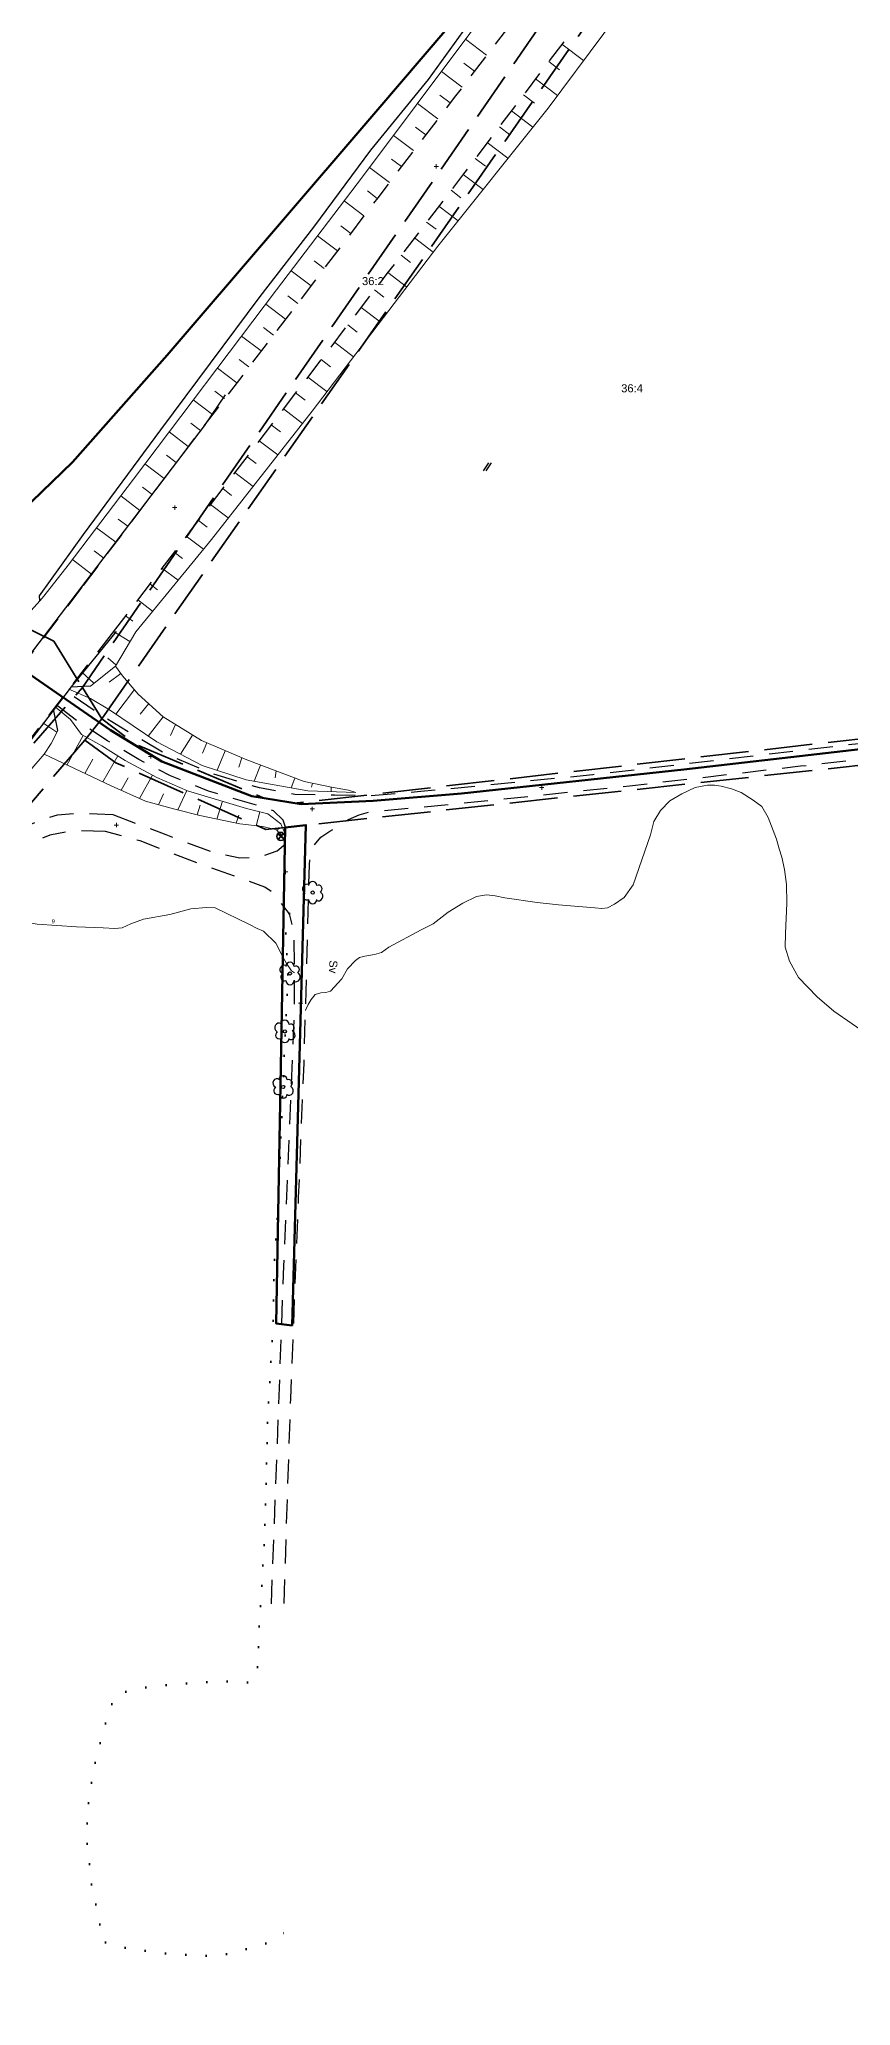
# Model space of a CAD drawing. Header units: metres. Extents: x -12 to 120691, y -61 to 6149382.
# Drawn here: x 118819.6 to 119022.5, y 6147641.6 to 6148133.1 of the extents above; entities that cross this region are included whole.
import ezdxf
from ezdxf.enums import TextEntityAlignment as Align

# ---------------------------------------------------------------- set-up
doc = ezdxf.new("R2010")
doc.units = ezdxf.units.M
for name, pattern in [('Annan_avgränsning_körbana', [10, 6, -4]), ('Annan_gräns', [0]), ('Fastighetsgräns', [16, 12, -4]), ('Heldragen__skalber__', [0]), ('Heldragen_linje', [2, 1, 1]), ('Prickad__fast_', [5, 0, -5]), ('Stödmur', [0])]:
    doc.linetypes.add(name, pattern=pattern)
doc.layers.get('0').update_dxf_attribs({"linetype": 'CONTINUOUS'})
for name, color, linetype, lineweight in [('BET.SLÄ_LINE', 9, 'Heldragen_linje', 18), ('DIKE.K_LINE', 9, 'Heldragen_linje', 25), ('FASTGR_LINE', 7, 'Fastighetsgräns', 35), ('HÖJDK-1_LINE', 9, 'Heldragen_linje', 18), ('KÖRBANK_LINE', 9, 'Annan_avgränsning_körbana', 25), ('RÄTTIGR_LINE', 9, 'Annan_gräns', 70), ('SLÄNTFO_LINE', 9, 'Heldragen_linje', 18), ('SLÄNTKR_LINE', 9, 'Heldragen_linje', 18), ('STAKE_LINE', 9, 'staket', 25), ('STÖDM_LINE', 9, 'Stödmur', 25), ('ÄGOSL.K_LINE', 9, 'Prickad__fast_', 60)]:
    doc.layers.add(name, color=color, linetype=linetype, lineweight=lineweight)
for name, color, linetype in [('FASTID_POINT', 9, 'CONTINUOUS'), ('FREGNRT_TEXT', 9, 'CONTINUOUS'), ('HPF_POINT', 7, 'CONTINUOUS'), ('HTXT1_TEXT', 9, 'CONTINUOUS'), ('RUPPLYT_TEXT', 9, 'CONTINUOUS'), ('STOLP.B_POINT', 9, 'CONTINUOUS'), ('TRÄD.LÖ_POINT', 9, 'CONTINUOUS'), ('ÅKER.S_POINT', 9, 'CONTINUOUS')]:
    doc.layers.add(name, color=color, linetype=linetype)
doc.styles.add('ISO', font='iso.shx')
doc.styles.add('Standard_CAD', font='ARIAL.TTF', dxfattribs={"height": 0.2})
doc.linetypes.add('staket', pattern='A,15,["//",ISO,S=3,R=0,X=0,Y=-1.5],15', length=30)

# ---------------------------------------------------------------- blocks, each defined once
blk = doc.blocks.new('Plus__fast_')
at = {"color": 0, "linetype": 'Heldragen__skalber__', "lineweight": 0, "flags": 128}
for points in [[(-0.0675, 0), (0.0675, 0)], [(0, -0.0675), (0, 0.0675)]]:
    blk.add_lwpolyline(points, dxfattribs=at)
blk = doc.blocks.new('Belysningsstolpe')
at = {"color": 0, "linetype": 'Heldragen__skalber__', "lineweight": 35, "flags": 128}
for points in [[(-0.38, 0.32), (0.38, -0.32)], [(-0.32, -0.38), (0.32, 0.38)]]:
    blk.add_lwpolyline(points, dxfattribs=at)
at = {"color": 0, "linetype": 'Heldragen__skalber__', "lineweight": 35}
blk.add_circle((0, 0), 0.5, dxfattribs=at)
blk = doc.blocks.new('LÖVTRÄD', base_point=(2, 2))
blk.add_circle((2, 2), 0.08)
for centre, radius, start, end in [((1.712, 2.192), 0.222, 59.744, 239.744), ((1.712, 1.808), 0.179, 116.565, 296.565), ((2, 2.352), 0.208, 0, 180), ((2.288, 1.808), 0.222, 239.744, 59.744), ((2.288, 2.192), 0.179, 296.565, 116.565), ((2, 1.648), 0.208, 180, 0)]:
    blk.add_arc(centre, radius, start, end)
blk = doc.blocks.new('Åker')
at = {"color": 0, "linetype": 'Heldragen__skalber__', "lineweight": 25, "flags": 128}
for points in [[(0.2, 0.5), (-0.5, -0.5)], [(0.5, 0.5), (-0.16, -0.5)]]:
    blk.add_lwpolyline(points, dxfattribs=at)
blk = doc.blocks.new('Rutnätspunkt_1')
at = {"color": 0, "linetype": 'Heldragen__skalber__', "lineweight": 25, "flags": 128}
for points in [[(-0.5, 0), (-0.08, 0)], [(0, 0.5), (0, 0.08)], [(0.5, 0), (0.08, 0)], [(0, -0.5), (0, -0.08)]]:
    blk.add_lwpolyline(points, dxfattribs=at)

msp = doc.modelspace()

# ---------------------------------------------------------------- linework, layer by layer
at = {"layer": 'BET.SLÄ_LINE', "flags": 128}
for points in [[(118931.456, 6148129.096), (118926.163, 6148133.067)], [(118950.255, 6148131.861), (118955.672, 6148127.78)], [(118928.413, 6148125.122), (118925.787, 6148127.092)], [(118946.962, 6148127.502), (118949.699, 6148125.467)], [(118925.37, 6148121.149), (118920.161, 6148125.055)], [(118943.705, 6148123.194), (118949.181, 6148119.058)], [(118919.289, 6148113.197), (118914.16, 6148117.044)], [(118922.329, 6148117.173), (118919.745, 6148119.111)], [(118940.683, 6148119.205), (118943.424, 6148117.134)], [(118916.25, 6148109.221), (118913.705, 6148111.13)], [(118934.642, 6148111.228), (118937.279, 6148109.236)], [(118937.663, 6148115.217), (118943.041, 6148111.154)], [(118913.211, 6148105.243), (118908.159, 6148109.032)], [(118931.62, 6148107.241), (118936.793, 6148103.333)], [(118910.172, 6148101.267), (118907.666, 6148103.147)], [(118928.599, 6148103.253), (118931.133, 6148101.338)], [(118907.133, 6148097.291), (118902.157, 6148101.021)], [(118925.578, 6148099.264), (118930.545, 6148095.512)], [(118900.79, 6148088.946), (118895.85, 6148092.692)], [(118904.095, 6148093.314), (118901.635, 6148095.189)], [(118922.559, 6148095.334), (118924.989, 6148093.468)], [(118916.46, 6148087.399), (118918.815, 6148085.59)], [(118919.509, 6148091.367), (118924.296, 6148087.692)], [(118894.169, 6148080.2), (118889.211, 6148083.96)], [(118897.475, 6148084.566), (118895.005, 6148086.449)], [(118913.409, 6148083.432), (118918.097, 6148079.863)], [(118890.856, 6148075.82), (118888.375, 6148077.71)], [(118910.082, 6148079.105), (118912.428, 6148077.304)], [(118887.55, 6148071.454), (118882.571, 6148075.229)], [(118906.742, 6148074.758), (118911.462, 6148071.163)], [(118881.193, 6148063.102), (118876.236, 6148066.878)], [(118884.235, 6148067.074), (118881.746, 6148068.972)], [(118903.408, 6148070.413), (118905.77, 6148068.604)], [(118900.066, 6148066.056), (118904.812, 6148062.442)], [(118875.092, 6148055.166), (118870.197, 6148058.896)], [(118878.143, 6148059.134), (118875.679, 6148061.01)], [(118893.392, 6148057.354), (118898.163, 6148053.722)], [(118896.734, 6148061.711), (118899.108, 6148059.893)], [(118872.042, 6148051.197), (118869.609, 6148053.05)], [(118890.058, 6148053.009), (118892.446, 6148051.182)], [(118868.992, 6148047.23), (118864.158, 6148050.912)], [(118886.717, 6148048.653), (118891.512, 6148045.001)], [(118862.927, 6148039.281), (118858.12, 6148042.929)], [(118865.941, 6148043.262), (118863.54, 6148045.091)], [(118883.679, 6148044.676), (118886.078, 6148042.848)], [(118880.645, 6148040.695), (118885.4, 6148037.073)], [(118856.885, 6148031.301), (118852.081, 6148034.946)], [(118859.906, 6148035.291), (118857.503, 6148037.114)], [(118874.575, 6148032.736), (118879.227, 6148029.194)], [(118877.61, 6148036.716), (118879.962, 6148034.925)], [(118853.864, 6148027.309), (118851.463, 6148029.132)], [(118871.541, 6148028.755), (118873.84, 6148027.005)], [(118850.843, 6148023.319), (118846.042, 6148026.962)], [(118868.506, 6148024.775), (118873.052, 6148021.317)], [(118844.802, 6148015.339), (118840.003, 6148018.98)], [(118847.823, 6148019.329), (118845.423, 6148021.15)], [(118865.471, 6148020.796), (118867.717, 6148019.087)], [(118841.781, 6148011.348), (118839.382, 6148013.168)], [(118859.402, 6148012.835), (118861.595, 6148011.167)], [(118862.437, 6148016.815), (118866.877, 6148013.438)], [(118838.76, 6148007.357), (118833.963, 6148010.996)], [(118856.37, 6148008.864), (118860.649, 6148005.602)], [(118832.719, 6147999.376), (118827.925, 6148003.014)], [(118835.739, 6148003.367), (118833.342, 6148005.186)], [(118853.333, 6148004.889), (118855.405, 6148003.31)], [(118850.296, 6148000.914), (118854.305, 6147997.859)], [(118847.26, 6147996.939), (118849.196, 6147995.463)], [(118841.186, 6147988.99), (118842.987, 6147987.618)], [(118844.223, 6147992.965), (118847.96, 6147990.117)], [(118838.147, 6147985.013), (118842.296, 6147982.547)], [(118836.742, 6147978.437), (118838.791, 6147976.683)], [(118830.286, 6147974.848), (118833.288, 6147972.115)], [(118840.002, 6147974.54), (118837.137, 6147972.421)], [(118843.426, 6147970.517), (118838.747, 6147964.407)], [(118847.004, 6147967.029), (118844.868, 6147964.37)], [(118850.613, 6147963.744), (118846.875, 6147958.904)], [(118820.508, 6147962.212), (118824.055, 6147959.922)], [(118826.48, 6147951.683), (118830.637, 6147959.067)], [(118853.712, 6147961.805), (118852.437, 6147959.077)], [(118857.955, 6147959.15), (118854.969, 6147954.382)], [(118835.553, 6147947.46), (118839.225, 6147953.972)], [(118861.521, 6147957.197), (118860.463, 6147954.643)], [(118866.107, 6147955.255), (118864.081, 6147950.366)], [(118831.016, 6147949.569), (118833.006, 6147953.103)], [(118844.657, 6147943.302), (118847.908, 6147949.154)], [(118870.24, 6147953.505), (118869.532, 6147951.154)], [(118874.905, 6147951.682), (118873.383, 6147947.605)], [(118878.823, 6147950.198), (118878.559, 6147948.457)], [(118840.101, 6147945.373), (118841.804, 6147948.437)], [(118849.396, 6147941.741), (118850.688, 6147944.504)], [(118854.227, 6147940.439), (118856.504, 6147945.288)], [(118883.504, 6147948.427), (118882.58, 6147945.939)], [(118887.901, 6147947.132), (118887.704, 6147946.149)], [(118892.606, 6147946.186), (118892.616, 6147945.02)], [(118859.075, 6147939.2), (118859.87, 6147941.61)], [(118863.97, 6147938.165), (118865.414, 6147942.605)], [(118868.874, 6147937.163), (118869.518, 6147939.176)], [(118873.83, 6147936.507), (118874.789, 6147939.95)], [(118878.921, 6147935.454), (118880.38, 6147936.041)]]:
    msp.add_lwpolyline(points, dxfattribs=at)
at = {"layer": 'DIKE.K_LINE', "flags": 128}
msp.add_lwpolyline([(118819.791, 6147992.702), (118819.681, 6147994.008), (118830.686, 6148009.271), (118849.99, 6148035.435), (118874.82, 6148068.829), (118888.291, 6148086.095), (118902.541, 6148105.386), (118916.956, 6148123.063), (118926.66, 6148136.534), (118944.038, 6148157.547)], dxfattribs=at)
at = {"layer": 'FASTGR_LINE', "flags": 128}
for points in [[(118835.229, 6147963.251), (118988.736, 6148183.093)], [(118972.437, 6148176.304), (118830.39, 6147971.066)], [(118694.855, 6147946.055), (118729.639, 6147986.092), (118762.088, 6148004.065), (118792.262, 6147997.973), (118823.226, 6147982.635)], [(118823.226, 6147982.635), (118830.39, 6147971.066)], [(118509.797, 6147569.008), (118708.989, 6147831.881), (118830.39, 6147971.066)], [(118830.39, 6147971.066), (118835.229, 6147963.251)], [(118835.229, 6147963.251), (118831.017, 6147957.918)], [(119060.517, 6147962.298), (118883.369, 6147942.116), (118875.617, 6147943.481), (118843.714, 6147956.871), (118835.229, 6147963.251)], [(118831.017, 6147957.918), (118713.543, 6147820.482), (118511.788, 6147548.883)], [(118831.017, 6147957.918), (118838.738, 6147952.264), (118876.229, 6147935.576), (119077.721, 6147957.316)]]:
    msp.add_lwpolyline(points, dxfattribs=at)
at = {"layer": 'HÖJDK-1_LINE', "flags": 128}
for points in [[(119271.767, 6147483.949), (119271.462, 6147484.436), (119267.941, 6147488.873), (119265.885, 6147492.47), (119265.437, 6147496.158), (119264.834, 6147499.661), (119265.003, 6147502.686), (119265.24, 6147511.858), (119265.473, 6147515.707), (119266.527, 6147519.492), (119267.784, 6147522.936), (119269.577, 6147526.217), (119274.313, 6147533.857), (119276.726, 6147540.556), (119274.87, 6147544.585), (119271.757, 6147547.816), (119268.072, 6147550.402), (119265.034, 6147554.3), (119264.103, 6147557.983), (119264.209, 6147562.08), (119263.268, 6147566.797), (119260.393, 6147574.404), (119258.777, 6147578.202), (119258.64, 6147581.986), (119258.121, 6147586.008), (119256.951, 6147592.156), (119256.073, 6147595.312), (119255.333, 6147597.636), (119253.566, 6147602.079), (119251.673, 6147607.682), (119249.715, 6147619.492), (119247.131, 6147622.645), (119245.055, 6147624.629), (119242.696, 6147626.69), (119241.372, 6147629.537), (119240.949, 6147633.031), (119239.204, 6147639.592), (119238.608, 6147642.184), (119238.395, 6147644.234), (119238.076, 6147646.372), (119237.475, 6147649.186), (119237.039, 6147651.908), (119237.038, 6147654.252), (119237.219, 6147656.504), (119237.353, 6147666.122), (119236.723, 6147668.523), (119236.768, 6147670.589), (119236.942, 6147673.034), (119236.727, 6147676.105), (119235.674, 6147682.22), (119235.41, 6147684.659), (119233.315, 6147689.119), (119230.803, 6147691.797), (119229.303, 6147693.049), (119227.402, 6147694.289), (119226.481, 6147695.955), (119225.662, 6147697.812), (119223.347, 6147701.945), (119221.886, 6147703.778), (119220.165, 6147705.302), (119217.486, 6147707.016), (119214.826, 6147709.118), (119212.651, 6147711.512), (119210.066, 6147714.858), (119207.632, 6147718.39), (119206.372, 6147721.785), (119205.517, 6147725.134), (119203.584, 6147732.696), (119201.677, 6147736.093), (119200.056, 6147740.084), (119199.443, 6147744), (119198.505, 6147747.518), (119196.91, 6147751.259), (119195.372, 6147754.006), (119194.393, 6147756.974), (119191.578, 6147761.02), (119188.651, 6147768.131), (119186.775, 6147772.679), (119182.387, 6147781.43), (119180.834, 6147784.315), (119180.375, 6147786.535), (119180.758, 6147790.212), (119180.582, 6147793.529), (119179.18, 6147799.082), (119177.859, 6147800.908), (119175.939, 6147803.2), (119173.588, 6147805.427), (119171.34, 6147807.734), (119168.666, 6147811.009), (119166.877, 6147814.291), (119165.647, 6147817.354), (119162.583, 6147823.754), (119160.556, 6147828.426), (119158.911, 6147831.342), (119156.205, 6147834.942), (119153.466, 6147836.514), (119151, 6147836.865), (119148.384, 6147836.355), (119145.661, 6147835.306), (119142.931, 6147834.11), (119137.431, 6147832.076), (119134.426, 6147831.622), (119131.907, 6147830.839), (119128.469, 6147829.231), (119125.581, 6147828.218), (119122.704, 6147827.425), (119118.445, 6147826.55), (119115.376, 6147826.368), (119112.612, 6147826.836), (119109.046, 6147827.229), (119104.751, 6147827.389), (119101.383, 6147827.908), (119098.366, 6147828.832), (119095.792, 6147829.821), (119092.967, 6147831.338), (119089.402, 6147833.577), (119085.617, 6147836.972), (119082.239, 6147840.264), (119079.326, 6147842.845), (119075.866, 6147845.981), (119074.921, 6147846.874), (119069.404, 6147851.002), (119066.354, 6147855.774), (119063.256, 6147862.556), (119060.434, 6147866.189), (119053.971, 6147871.979), (119050.058, 6147873.806), (119046.243, 6147875.397), (119038.18, 6147878.284), (119034.228, 6147879.865), (119030.807, 6147881.629), (119027.405, 6147883.79), (119018.239, 6147890.123), (119014.105, 6147893.736), (119009.371, 6147898.557), (119007.131, 6147902.66), (119006.113, 6147906.181), (119006.15, 6147909.599), (119006.465, 6147917.14), (119006.387, 6147921.824), (119005.929, 6147925.568), (119005.237, 6147928.688), (119004.57, 6147930.705), (119003.892, 6147933.162), (119001.835, 6147938.559), (119000.236, 6147941.301), (118998.105, 6147942.924), (118995.041, 6147944.806), (118992.658, 6147945.748), (118990.096, 6147946.388), (118988.434, 6147946.659), (118986.642, 6147946.683), (118983.581, 6147946.081), (118980.251, 6147944.445), (118977.283, 6147942.712), (118974.878, 6147940.32), (118973.276, 6147937.555), (118972.386, 6147934.259), (118968.075, 6147921.712), (118965.83, 6147918.563), (118963.391, 6147916.937), (118961.664, 6147915.993), (118960.209, 6147915.846), (118958.508, 6147916.025), (118949.419, 6147916.705), (118944.083, 6147917.306), (118935.988, 6147918.464), (118933.586, 6147918.974), (118931.391, 6147919.223), (118928.951, 6147918.779), (118925.483, 6147917.151), (118921.877, 6147914.888), (118918.101, 6147911.967), (118915.09, 6147910.517), (118907.01, 6147906.186), (118905.212, 6147904.859), (118903.4, 6147904.308), (118901.038, 6147903.887), (118899.671, 6147903.568), (118898.659, 6147902.805), (118896.689, 6147900.731), (118895.279, 6147898.232), (118892.424, 6147895.148), (118891.26, 6147894.85), (118889.971, 6147894.713), (118888.614, 6147894.287), (118887.584, 6147893.093), (118886.817, 6147891.827), (118886.299, 6147890.554), (118886.189, 6147890.337)], [(118883.398, 6147899.757), (118882.657, 6147900.25), (118881.405, 6147902.033), (118880.601, 6147903.545), (118878.764, 6147907.171), (118875.634, 6147910.159), (118874.103, 6147910.852), (118872.168, 6147911.827), (118863.577, 6147915.956), (118861.45, 6147916.091), (118857.525, 6147915.73), (118852.28, 6147914.329), (118845.698, 6147913.146), (118842.519, 6147911.949), (118840.386, 6147910.957), (118838.52, 6147910.833), (118835.571, 6147910.947), (118828.895, 6147911.247), (118819.11, 6147911.889), (118816.275, 6147912.431), (118813.106, 6147912.774), (118809.902, 6147912.528), (118807.379, 6147912.431), (118805.401, 6147912.184), (118804.009, 6147911.82), (118802.297, 6147911.525), (118800.82, 6147911.627), (118798.607, 6147910.7), (118795.053, 6147907.597), (118792.939, 6147905.949), (118791.569, 6147904.487), (118789.998, 6147902.579), (118786.909, 6147899.462), (118786.894, 6147899.454)]]:
    msp.add_lwpolyline(points, dxfattribs=at)
at = {"layer": 'KÖRBANK_LINE', "flags": 128}
for points in [[(119060.263, 6148330.418), (119049.681, 6148309.305), (119033.7, 6148279.574), (119021.895, 6148259.316), (119011.733, 6148242.334), (119000.943, 6148225.792), (118984.926, 6148201.628), (118973.436, 6148185.234), (118959.489, 6148166.265), (118942.303, 6148143.264), (118923.376, 6148118.544), (118904.221, 6148093.48), (118883.537, 6148066.152), (118865.826, 6148043.111), (118830.278, 6147996.152)], [(119101.929, 6148331.55), (119088.147, 6148312.533), (119066.428, 6148283.93), (119036.846, 6148245.099), (119015.035, 6148216.537), (118991.194, 6148185.344), (118973.121, 6148161.707), (118958.498, 6148142.775), (118945.014, 6148124.922), (118925.444, 6148099.087), (118906.547, 6148074.505), (118885.785, 6148047.437), (118857.881, 6148010.841), (118837.829, 6147984.596)], [(119220.944, 6148131.202), (119222.624, 6148101.957), (119223.72, 6148077.302), (119224.994, 6148044.907), (119225.717, 6148018.505), (119226.321, 6147993.661), (119226.271, 6147985.521), (119226.078, 6147982.58), (119225.734, 6147980.837), (119224.706, 6147980.003), (119222.398, 6147979.285), (119210.336, 6147977.547), (119149.395, 6147970.939), (119091.281, 6147964.303), (119020.584, 6147956.54), (118958.022, 6147949.235), (118915.015, 6147945.021), (118902.055, 6147943.967), (118893.444, 6147944.109), (118883.483, 6147944.317), (118874.667, 6147945.967), (118862.577, 6147949.563), (118850.817, 6147954.656), (118839.922, 6147961.112), (118834.001, 6147964.862), (118827.398, 6147969.361), (118826.689, 6147969.903)], [(118830.278, 6147996.152), (118799.003, 6147954.914), (118756.652, 6147899.934), (118724.334, 6147857.69), (118686.772, 6147808.552), (118653.829, 6147765.243), (118623.416, 6147725.531)], [(118837.829, 6147984.596), (118799.891, 6147935.568), (118769.33, 6147895.036), (118717.955, 6147827.989), (118674.3, 6147770.799), (118637.375, 6147722.185), (118626.772, 6147708.281)], [(118880.807, 6147742.123), (118882.477, 6147793.275), (118884.462, 6147843.572), (118885.807, 6147877.138), (118886.61, 6147904.862), (118887.151, 6147926.738), (118887.386, 6147929.464), (118888.089, 6147931.314), (118889.99, 6147933.618), (118892.258, 6147935.138), (118896.935, 6147938.041), (118899.603, 6147939.24), (118902.549, 6147940.027), (118922.113, 6147941.813), (118967.125, 6147946.468), (119009.898, 6147951.44), (119063.511, 6147957.604), (119109.863, 6147962.839), (119163.164, 6147968.514), (119211.734, 6147973.686), (119215.06, 6147973.466), (119217.521, 6147972.713), (119219.492, 6147971.499), (119221.799, 6147968.98), (119223.237, 6147965.997), (119224.2, 6147962.148), (119224.528, 6147958.968), (119224.625, 6147953.365), (119224.572, 6147924.745), (119224.339, 6147884.164), (119223.54, 6147844.981), (119223.171, 6147806.614), (119222.91, 6147778.307), (119222.94, 6147769.082), (119223.323, 6147765.735), (119225.515, 6147757.464)], [(118837.978, 6147939.285), (118851.287, 6147934.309), (118862.927, 6147929.885), (118869.728, 6147928.481), (118874.621, 6147928.595), (118879.087, 6147930.224), (118881.333, 6147932.157), (118881.606, 6147934.882), (118880.559, 6147937.922), (118878.14, 6147940.198), (118875.294, 6147941.274), (118861.912, 6147945.148), (118852.446, 6147949.008), (118844.546, 6147953.024), (118836.717, 6147957.719), (118828.95, 6147962.818), (118824.247, 6147966.369), (118824.087, 6147966.49)], [(118628.649, 6147698.63), (118645.396, 6147719.958), (118675.084, 6147757.6), (118696.798, 6147786.08), (118717.759, 6147813.18), (118734.352, 6147834.989), (118756.647, 6147864.242), (118771.392, 6147884.353), (118782.131, 6147899.466), (118792.361, 6147912.981), (118799.97, 6147922.705), (118805.158, 6147928.549), (118810.773, 6147933.409), (118814.979, 6147935.784), (118819.013, 6147937.551), (118824.218, 6147939.234), (118829.79, 6147939.711), (118834.078, 6147939.477), (118837.978, 6147939.285)], [(118836.164, 6147935.069), (118828.372, 6147935.253), (118822.265, 6147934.142), (118817.125, 6147931.977), (118812.381, 6147929.22), (118807.918, 6147925.832), (118803.157, 6147921.229), (118791.846, 6147906.005), (118782.173, 6147893.207), (118763.675, 6147867.982), (118735.925, 6147830.638), (118712.694, 6147800.283), (118681.557, 6147760.225), (118659.393, 6147731.625), (118638.079, 6147703.782), (118629.729, 6147693.083)], [(118877.648, 6147742.011), (118879.078, 6147780.195), (118880.764, 6147826.52), (118882.225, 6147860.948), (118883.445, 6147889.969), (118883.349, 6147909.883), (118882.135, 6147914.453), (118878.332, 6147919.613), (118875.997, 6147921.171), (118872.181, 6147922.568), (118859.165, 6147927.167), (118844.813, 6147932.695), (118836.164, 6147935.069)]]:
    msp.add_lwpolyline(points, dxfattribs=at)
at = {"layer": 'RÄTTIGR_LINE', "flags": 128}
for points in [[(119573.717, 6147953.61), (119560.381, 6147944.393), (119548.136, 6147939.129), (119542.874, 6147938.705), (119532.986, 6147941.48), (119525.114, 6147949.195), (119518.301, 6147959.487), (119505.333, 6147980.115), (119494.342, 6147992.232), (119488.567, 6147996.584), (119474.137, 6148003.074), (119467.19, 6148003.796), (119451.536, 6148002.798), (119342.311, 6147990.304), (119225.062, 6147977.596), (119093.468, 6147963.525), (118980.719, 6147950.568), (118925.164, 6147944.575), (118903.083, 6147942.688), (118885.053, 6147941.927), (118872.794, 6147943.924), (118850.283, 6147952.558), (118837.439, 6147960.434), (118813.938, 6147976.626), (118797.591, 6147986.936), (118783.419, 6147992.216), (118774.459, 6147993.557), (118765.545, 6147992.331), (118748.391, 6147985.321), (118740.095, 6147979.532), (118715.602, 6147952.213), (118699.806, 6147935.22), (118689, 6147926.135), (118676.621, 6147919.25), (118660.386, 6147914.718), (118644.322, 6147912.647), (118563.83, 6147905.092), (118477.712, 6147895.296), (118476.568, 6147908.55), (118475.629, 6147927.494), (118473.696, 6148037.419), (118471.662, 6148131.622), (118471.858, 6148196.952), (118472.905, 6148240.973), (118476.531, 6148280.646), (118481.168, 6148319.458), (118491.05, 6148372.05), (118501.435, 6148425.69), (118507.365, 6148458.279), (118509.278, 6148476.539), (118509.856, 6148490.44), (118507.513, 6148507.503), (118494.174, 6148565.307), (118486.891, 6148597.053), (118478.306, 6148637.026), (118475.028, 6148653.281), (118458.711, 6148710.926), (118442.494, 6148760.001), (118416.356, 6148845.167)], [(118176.106, 6147157.898), (118255.438, 6147258.551), (118317.124, 6147336.957), (118378.59, 6147416.159), (118450.914, 6147510.805), (118534.845, 6147623.316), (118625.188, 6147744.373), (118699.413, 6147843.462), (118713.866, 6147868.191), (118739.151, 6147909.567), (118764.331, 6147946.739), (118774.915, 6147965.579), (118781.326, 6147982.925), (118783.457, 6147994.771), (118792.263, 6148003.772), (118806.05, 6148013.887), (118817.78, 6148017.554), (118827.968, 6148027.388), (118851.586, 6148054.126), (118904.25, 6148115.525), (118950.081, 6148169.167), (119019.022, 6148265.174)], [(118881.117, 6147936.103), (118886.293, 6147936.661), (118882.818, 6147811.598), (118878.845, 6147812.049), (118881.117, 6147936.103)]]:
    msp.add_lwpolyline(points, dxfattribs=at)
at = {"layer": 'SLÄNTFO_LINE', "flags": 128}
for points in [[(119054.084, 6148330.733), (119045.31, 6148313.25), (119028.859, 6148282.597), (119018.724, 6148265.501), (119003.402, 6148239.5), (118979.159, 6148202.704), (118965.701, 6148183.683), (118954.048, 6148170.285), (118944.038, 6148157.547), (118927.275, 6148134.552), (118900.432, 6148098.717), (118878.918, 6148070.424), (118843.157, 6148023.149), (118826.879, 6148001.631), (118820.79, 6147993.902), (118819.791, 6147992.702)], [(119112.308, 6148331.832), (119095.634, 6148308.944), (119075.291, 6148284.953), (119060.471, 6148265.544), (119043.194, 6148243.661), (119029.587, 6148225.394), (119005.221, 6148195.205), (118974.661, 6148153.298), (118946.802, 6148115.862), (118919.248, 6148081.373), (118887.822, 6148040.162), (118862.657, 6148008.054), (118843.741, 6147984.966), (118838.638, 6147976.427)], [(118819.791, 6147992.702), (118816.847, 6147989.468)], [(118838.638, 6147976.427), (118832.54, 6147971.512)], [(118898.725, 6147944.845), (118886.726, 6147945.188), (118871.317, 6147947.979), (118860.378, 6147951.587), (118848.99, 6147957.472), (118837.145, 6147965.492), (118832.408, 6147968.296), (118827.025, 6147970.635)], [(118880.875, 6147932.499), (118881.054, 6147934.444), (118879.985, 6147936.976), (118876.746, 6147939.45), (118871.424, 6147940.811), (118856.699, 6147945.204), (118848.998, 6147948.572), (118841.074, 6147952.799), (118835.226, 6147956.508), (118830.192, 6147959.315), (118827.449, 6147963.034), (118823.595, 6147966.202)], [(118824.238, 6147960.294), (118822.636, 6147957.047), (118820.863, 6147954.392), (118815.169, 6147947.843), (118807.957, 6147937.456), (118799.353, 6147926.74), (118778.734, 6147898.798), (118765.422, 6147879.402), (118753.98, 6147863.762), (118735.685, 6147839.295), (118717.817, 6147816.988), (118703.443, 6147797.722), (118684.581, 6147773.585), (118673.675, 6147759.864), (118663.031, 6147747.221), (118649.088, 6147730.572), (118632.846, 6147710.357), (118627.73, 6147703.359)]]:
    msp.add_lwpolyline(points, dxfattribs=at)
at = {"layer": 'SLÄNTKR_LINE', "flags": 128}
for points in [[(118838.638, 6147976.427), (118840.403, 6147973.987), (118844.385, 6147969.414), (118850.613, 6147963.744), (118860.152, 6147957.776), (118871.532, 6147952.958), (118885.814, 6147947.553), (118892.699, 6147946.167), (118896.929, 6147945.358), (118898.725, 6147944.845)], [(118820.863, 6147954.392), (118826.81, 6147951.524), (118837.605, 6147946.507), (118846.154, 6147942.622), (118853.481, 6147940.629), (118859.75, 6147939.027), (118869.767, 6147936.981), (118875.511, 6147936.312), (118878.921, 6147935.454), (118880.383, 6147933.91), (118880.875, 6147932.499)]]:
    msp.add_lwpolyline(points, dxfattribs=at)
at = {"layer": 'STAKE_LINE', "flags": 128}
for points in [[(118866.113, 6148044.211), (118860.819, 6148036.422), (118807.469, 6147966.467), (118801.278, 6147958.856)], [(118773.009, 6147898.832), (118778.818, 6147907.124), (118827.714, 6147971.248), (118838.91, 6147985.067)]]:
    msp.add_lwpolyline(points, dxfattribs=at)
at = {"layer": 'STÖDM_LINE', "flags": 128}
for points in [[(118827.505, 6147971.255), (118832.54, 6147971.512)], [(118824.238, 6147960.294), (118823.174, 6147965.658)]]:
    msp.add_lwpolyline(points, dxfattribs=at)
at = {"layer": 'ÄGOSL.K_LINE', "flags": 128}
msp.add_lwpolyline([(118882.135, 6147914.453), (118881.117, 6147911.617), (118881.783, 6147898.035), (118880.91, 6147880.566), (118880.171, 6147861.799), (118879.368, 6147843.404), (118878.39, 6147826.767), (118878.005, 6147810.847), (118876.674, 6147787.993), (118876.36, 6147772.75), (118875.753, 6147755.172), (118874.531, 6147734.705), (118874.381, 6147726.82), (118873.312, 6147722.929), (118872.058, 6147722.378), (118865.471, 6147722.695), (118854.046, 6147721.981), (118844.466, 6147720.878), (118839.013, 6147719.381), (118838.235, 6147718.311), (118835.891, 6147711.379), (118833.242, 6147700.951), (118831.674, 6147690.395), (118831.582, 6147682.248), (118832.646, 6147672.197), (118834.683, 6147662.253), (118835.403, 6147657.647), (118838.788, 6147656.358), (118850.608, 6147654.659), (118861.822, 6147653.992), (118865.755, 6147654.328), (118872.155, 6147655.903), (118877.438, 6147657.475), (118881.702, 6147660.445)], dxfattribs=at)

# ---------------------------------------------------------------- block references
at = {"layer": 'FASTID_POINT', "xscale": 0.1000000014015663, "yscale": 0.1000000014901161, "rotation": 63.19529385900996}
msp.add_blockref('Rutnätspunkt_1', (118903.014, 6148072.638), dxfattribs=at)
at = {"layer": 'FASTID_POINT', "xscale": 0.1000000014901161, "yscale": 0.1000000014901161}
msp.add_blockref('Rutnätspunkt_1', (118967.806, 6148045.847), dxfattribs=at)
at = {"layer": 'HPF_POINT', "xscale": 8, "yscale": 8}
for p in [(118918.852, 6148101.313), (118853.475, 6148016.016), (118847.483, 6147953.829), (118945.218, 6147946.022), (118887.87, 6147940.695), (118838.906, 6147936.658), (118881.181, 6147924.954), (118884.996, 6147892.19)]:
    msp.add_blockref('Plus__fast_', p, dxfattribs=at)
at = {"layer": 'STOLP.B_POINT', "xscale": 2, "yscale": 2}
msp.add_blockref('Belysningsstolpe', (118880, 6147933.851), dxfattribs=at)
at = {"layer": 'TRÄD.LÖ_POINT', "xscale": 5, "yscale": 5}
for p in [(118887.971, 6147919.803), (118882.312, 6147899.577), (118881.014, 6147885.094), (118880.57, 6147871.203)]:
    msp.add_blockref('LÖVTRÄD', p, dxfattribs=at)
at = {"layer": 'ÅKER.S_POINT', "xscale": 2, "yscale": 2}
msp.add_blockref('Åker', (118931.548, 6148026.221), dxfattribs=at)

# ---------------------------------------------------------------- texts
at = {"layer": 'FREGNRT_TEXT', "style": 'Standard_CAD'}
for s, p in [('36:2', (118903.014, 6148072.638)), ('36:4', (118967.806, 6148045.847))]:
    msp.add_text(s, height=2, dxfattribs=at).set_placement(p, align=Align.MIDDLE_CENTER)
at = {"layer": 'HTXT1_TEXT', "style": 'Standard_CAD'}
msp.add_text('9', height=1, rotation=-5.88197, dxfattribs=at).set_placement((118822.691, 6147912.154))
at = {"layer": 'RUPPLYT_TEXT', "style": 'Standard_CAD'}
msp.add_text('Sv', height=2, rotation=-91.94239, dxfattribs=at).set_placement((118892.06, 6147899.656), align=Align.RIGHT)

doc.saveas('drawing.dxf')
